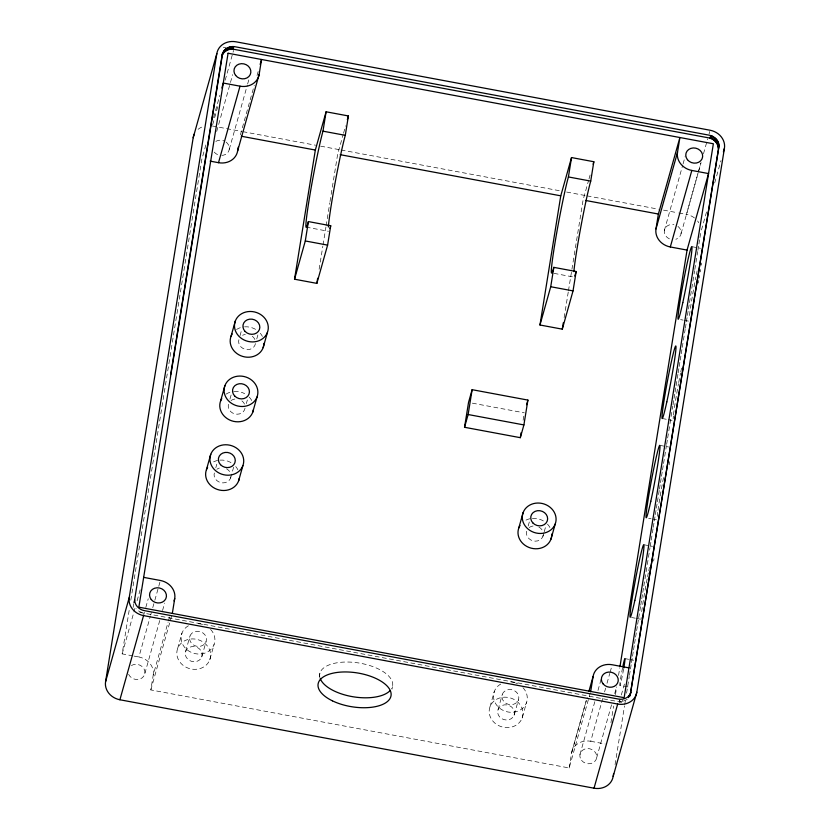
<?xml version="1.0" encoding="UTF-8"?>
<svg xmlns="http://www.w3.org/2000/svg" width="830" height="830" viewBox="0 0 830 830"><rect width="100%" height="100%" fill="white"/><g stroke="black" fill="none" stroke-linecap="round" stroke-linejoin="round"><path stroke-width="0.62" stroke-dasharray="4.15 3.11" d="M132.914 655.887L122.155 653.874L129.563 607.892M130.798 600.235L201.773 159.568L206.629 142.293M590.327 692.677L569.173 767.958L150.821 689.927L153.228 675.029L168.137 621.961M319.114 269.314L322.818 246.292M323.026 245.006L325.91 227.109M326.117 225.822L329.821 202.811M330.029 201.524L337.654 154.214L343.205 134.46M319.311 676.875L319.913 673.151M392.03 689.159L392.424 686.68M523.118 420.291L523.917 415.332M564.13 317.641L568.249 292.067M568.457 290.791L583.085 199.989L588.636 180.245M569.173 767.958L571.569 753.059L587.184 697.522M610.942 722.681L613.609 706.081M615.466 694.586L616.7 686.918M618.547 675.423L619.782 667.756M615.061 764.627L624.513 705.936M624.72 704.66L625.332 700.831M626.567 693.175L629.244 676.585M629.451 675.309L630.271 670.204M630.478 668.928L631.298 663.824M631.505 662.548L632.325 657.443M632.533 656.167L633.352 651.062M633.56 649.786L634.379 644.692M634.587 643.416L635.407 638.312M635.614 637.035L636.434 631.931M636.641 630.655L637.461 625.55M637.668 624.274L638.488 619.17M638.695 617.894L640.542 606.408M640.75 605.132L641.569 600.028M641.777 598.752L642.596 593.647M642.804 592.371L643.624 587.267M643.831 585.99L649.994 547.717M650.201 546.441L651.021 541.336M651.228 540.06L653.075 528.575M653.283 527.299L654.102 522.195M654.31 520.918L655.14 515.814M655.337 514.538L656.167 509.423M656.364 508.147L657.194 503.042M657.402 501.766L659.248 490.281M659.456 489.005L660.275 483.9M660.483 482.624L661.303 477.509M661.51 476.233L662.33 471.129M662.537 469.853L663.357 464.748M663.564 463.472L666.438 445.606M666.646 444.33L667.476 439.215M667.673 437.939L672.819 406.026M673.026 404.75L673.846 399.645M674.053 398.369L674.873 393.264M675.081 391.988L675.9 386.884M676.108 385.608L677.954 374.123M678.162 372.846L678.982 367.732M679.189 366.455L680.009 361.351M680.216 360.075L681.036 354.97M681.243 353.694L682.063 348.59M682.27 347.314L685.155 329.437M685.362 328.161L686.182 323.057M686.389 321.781L687.209 316.676M687.416 315.4L688.236 310.296M688.443 309.019L689.263 303.915M689.471 302.639L694.606 270.725M694.814 269.449L697.688 251.573M697.895 250.297L698.725 245.192M698.922 243.916L699.752 238.812M699.949 237.536L700.779 232.431M133.122 607.404L133.755 603.711M213.559 117.611L219.805 95.398M212.667 124.728L217.885 106.157M225.189 80.168L233.541 50.464M216.703 131.42L232.659 74.648M229.267 149.348L247.309 85.168M247.651 83.934L249.394 77.771M240.389 134.771L254.26 85.407M257.041 75.53L258.421 70.592M122.155 653.874L134.989 608.214M137.075 600.816L140.197 589.705M143.735 614.812L144.43 612.343M145.81 607.404L148.238 598.762M153.228 675.029A17.046 15.075 15.7 0 0 138.89 656.997L150.334 616.275M150.687 615.04L151.382 612.571M152.762 607.633L154.505 601.47M154.847 600.235L160.398 580.481M144.856 673.462L160.47 617.935M162.545 610.527L164.631 603.12M240.036 335.642L241.696 329.759M229.972 399.043L231.29 394.343M168.49 620.726L169.528 617.022M150.821 689.927L171.986 614.646M215.81 467.747L216.806 464.219M256.761 338.951L258.089 334.241M246.365 403.536L247.35 399.998M177.651 648.469L181.957 633.166M230.553 478.122L234.195 465.174M185.681 651.301L189.987 635.998M343.547 133.225L345.633 125.828M201.752 656.966A8.518 7.532 15.7 0 0 191.979 646.601A8.518 7.532 15.7 0 0 187.424 658.844A8.518 7.532 15.7 0 0 201.752 656.966L206.048 641.663A8.518 7.532 15.7 0 0 196.285 631.298A8.518 7.532 15.7 0 0 191.72 643.541A8.518 7.532 15.7 0 0 206.048 641.663M209.782 659.798A17.046 15.075 15.7 0 0 190.246 639.059A17.046 15.075 15.7 0 0 181.127 663.543A17.046 15.075 15.7 0 0 209.782 659.798L214.078 644.495M588.978 179.01L590.369 174.072M528.181 526.013L529.499 521.302M490.011 706.755L494.317 691.452M542.924 536.388L543.909 532.85M544.241 531.677L545.901 525.795M498.052 709.567L502.358 694.264M514.112 715.232A8.518 7.532 15.7 0 0 504.35 704.867A8.518 7.532 15.7 0 0 499.785 717.099A8.518 7.532 15.7 0 0 514.112 715.232L518.418 699.929A8.518 7.532 15.7 0 0 508.655 689.564A8.518 7.532 15.7 0 0 504.09 701.796A8.518 7.532 15.7 0 0 518.418 699.929M522.153 718.033A17.046 15.075 15.7 0 0 502.586 697.325A17.046 15.075 15.7 0 0 493.508 721.83A17.046 15.075 15.7 0 0 522.153 718.033L526.459 702.74M664.353 230.501L682.737 165.087M683.09 163.863L685.165 156.455M694.492 217.958A17.046 15.075 15.7 0 0 686.441 214.399L697.926 173.553M698.269 172.318L701.06 162.421M703.487 153.757L707.668 138.9M709.059 133.952L709.754 131.472M681.088 233.624L700.862 163.282M701.475 229.952L706.693 211.391M714.692 182.922L720.959 160.636M572.026 751.14L586.25 700.541M579.942 754.615L595.546 699.088M597.974 690.446L601.096 679.334M571.569 753.059A17.046 15.075 15.7 0 1 590.711 741.273L602.85 698.082M604.582 691.909L605.62 688.205M607.01 683.277L609.78 673.4M610.133 672.165L611.866 665.992M596.677 757.738L612.281 702.201M614.708 693.569L616.441 687.396M619.958 699.254L619.242 701.807L139.772 612.395M619.232 702.439L619.927 699.97M621.317 695.032L624.44 683.92M621.66 702.273L619.242 701.807L620.716 701.817L621.193 700.115M620.716 701.817L622.158 701.661L622.635 699.96M627.241 699.379L622.158 701.661M212.314 125.963L241.634 131.431M242.9 131.669L315.556 145.219M320.65 146.173L339.771 149.742M341.047 149.981L560.26 190.869M566.641 192.052L585.752 195.621M587.028 195.859L658.408 209.17M663.502 210.125L677.519 212.739M678.795 212.978L686.441 214.399M691.815 246.666L700.489 248.284M306.125 227.13L328.441 231.29M554.035 273.371L573.872 277.075M680.621 319.633L683.1 320.1M684.345 320.328L689.305 321.252M662.153 418.496L667.113 419.42M668.347 419.648L672.061 420.343M472.343 403.152L524.321 412.842M659.819 445.347L668.492 446.965M648.624 518.314L651.104 518.781M652.349 519.009L657.298 519.933M624.938 658.615L628.663 659.3M629.897 659.539L633.622 660.234M622.562 667.891A13.633 0.643 -79.4 0 0 619.896 685.383L629.814 687.23M134.107 656.105L138.89 656.997M590.711 741.273L605.049 743.95M643.79 544.719L652.505 546.379M631.537 617.489L635.24 618.194M636.475 618.423L641.403 619.367M223.301 47.237L225.719 47.715M142.2 612.82L138.278 610.807L136.224 608.795M131.42 665.536A8.518 7.532 15.7 0 1 143.673 668.306A8.518 7.532 15.7 0 1 140.301 678.899A8.518 7.532 15.7 0 1 128.64 674.282M226.123 142.117A8.518 7.532 15.7 0 1 229.038 150.303A8.518 7.532 15.7 0 1 221.911 155.386M217.574 154.577A8.518 7.532 15.7 0 1 214.14 151.952M215.831 141.411A8.518 7.532 15.7 0 1 224.225 140.986M677.944 226.383A8.518 7.532 15.7 0 1 675.869 239.289M669.395 238.853A8.518 7.532 15.7 0 1 664.581 229.537A8.518 7.532 15.7 0 1 673.918 224.608M213.601 461.864A17.046 15.075 15.7 0 1 219.058 460.214M220.023 460.121A17.046 15.075 15.7 0 1 232.182 463.368M235.751 466.585A17.046 15.075 15.7 0 1 237.826 469.707M525.971 520.13A17.046 15.075 15.7 0 1 531.418 518.48M532.383 518.377A17.046 15.075 15.7 0 1 544.542 521.634M547.478 524.145A17.046 15.075 15.7 0 1 550.186 527.973M226.154 394.094A17.046 15.075 15.7 0 1 233.209 391.511M234.174 391.418A17.046 15.075 15.7 0 1 244.653 393.648M249.27 397.176A17.046 15.075 15.7 0 1 251.978 401.004M236.55 329.51A17.046 15.075 15.7 0 1 243.615 326.927M244.58 326.833A17.046 15.075 15.7 0 1 256.74 330.091M260.309 333.307A17.046 15.075 15.7 0 1 262.384 336.42M230.885 476.845A8.518 7.532 15.7 0 1 220.593 482.572A8.518 7.532 15.7 0 1 214.493 472.457M216.879 469.303A8.518 7.532 15.7 0 1 219.379 468.058M226.507 468.815A8.518 7.532 15.7 0 1 230.367 472.913M245.047 408.153A8.518 7.532 15.7 0 1 234.755 413.88A8.518 7.532 15.7 0 1 228.644 403.754M231.041 400.6A8.518 7.532 15.7 0 1 234.942 399.054M241.904 400.911A8.518 7.532 15.7 0 1 244.518 404.21M543.256 535.111A8.518 7.532 15.7 0 1 532.964 540.838A8.518 7.532 15.7 0 1 526.853 530.723M529.25 527.569A8.518 7.532 15.7 0 1 533.151 526.013M538.878 527.081A8.518 7.532 15.7 0 1 542.737 531.179M255.443 343.568A8.518 7.532 15.7 0 1 245.151 349.295A8.518 7.532 15.7 0 1 239.05 339.169M242.619 335.289A8.518 7.532 15.7 0 1 245.348 334.469M252.299 336.326A8.518 7.532 15.7 0 1 254.924 339.626M210.613 629.42A17.046 15.075 15.7 0 1 208.548 651.332A17.046 15.075 15.7 0 1 184.198 646.788A17.046 15.075 15.7 0 1 189.105 625.405M198.463 623.662A17.046 15.075 15.7 0 1 205.114 625.447M522.962 687.665A17.046 15.075 15.7 0 1 520.929 709.577A17.046 15.075 15.7 0 1 496.579 705.075A17.046 15.075 15.7 0 1 501.445 683.681M510.803 681.928A17.046 15.075 15.7 0 1 514.683 682.644M515.627 682.955A17.046 15.075 15.7 0 1 517.464 683.702M669.634 461.75A36.925 1.743 -79.4 0 1 669.146 464.893M657.298 516.26A36.925 1.743 -79.4 0 1 657.713 512.349M657.983 510.305A36.925 1.743 -79.4 0 1 663.907 475.621M653.988 558.642A36.925 1.743 -79.4 0 1 653.635 561.007M641.185 618.941A36.925 1.743 -79.4 0 1 641.165 617.489M641.715 611.689A36.925 1.743 -79.4 0 1 647.12 579.05M647.587 576.611A36.925 1.743 -79.4 0 1 648.303 573.011M648.77 570.677A36.925 1.743 -79.4 0 1 649.475 567.264M701.63 263.069A36.925 1.743 -79.4 0 1 701.309 265.133M700.613 269.553A36.925 1.743 -79.4 0 1 700.23 271.887M699.617 275.498A36.925 1.743 -79.4 0 1 699.182 277.967M698.736 280.467A36.925 1.743 -79.4 0 1 698.279 282.988M689.502 315.504A36.925 1.743 -79.4 0 1 695.913 276.94M696.391 274.491A36.925 1.743 -79.4 0 1 697.127 270.922M697.574 220.977A17.046 15.075 15.7 0 1 698.777 222.71M198.1 129.324A17.046 15.075 15.7 0 1 203.63 126.399M673.172 418.88A36.925 1.743 -79.4 0 1 673.379 416.038M673.504 414.824A36.925 1.743 -79.4 0 1 678.484 383.709M678.701 382.526A36.925 1.743 -79.4 0 1 680.517 373.21M680.776 371.933A36.925 1.743 -79.4 0 1 681.554 368.178M623.579 669.167A13.633 0.643 -79.4 0 1 619.896 685.383M319.944 677.674A36.925 17.129 9.1 0 1 358.446 662.931A36.925 17.129 9.1 0 1 391.511 688.786M581.539 760.342A8.518 7.532 15.7 0 0 596.075 759.616A8.518 7.532 15.7 0 0 587.298 748.577A8.518 7.532 15.7 0 0 581.539 760.342"/><path stroke-width="1.25" d="M630.935 692.49C629.348 697.563 623.475 700.105 618.485 699.067L144.358 610.631C138.818 609.728 133.869 604.427 134.802 598.617L222.419 54.624C223.291 48.846 229.765 45.577 235.17 46.771L709.297 135.207C714.838 136.11 719.797 141.411 718.853 147.221L630.219 695.042L718.967 145.904M712.451 138.569L232.981 49.136C228.395 48.742 223.426 51.346 222.004 55.89L222.378 53.421M105.566 681.741L193.183 137.749L216.838 53.587A17.046 15.075 15.7 0 1 235.969 41.801L710.096 130.237A17.046 15.075 15.7 0 1 724.434 148.259L636.817 692.251L613.163 776.413A17.046 15.075 15.7 0 1 594.031 788.199L119.904 699.763A17.046 15.075 15.7 0 1 105.566 681.741L129.221 597.569L216.838 53.587M170.669 374.631L221.797 57.177M210.135 161.124L218.508 162.69A17.046 15.075 15.7 0 0 237.639 150.904L238.241 147.18M172.329 613.412L174.736 598.513A17.046 15.075 15.7 0 0 160.398 580.481L143.663 577.369M237.639 150.904L259.147 74.389L261.543 59.49L260.153 64.429M326.097 111.791L322.974 131.171A51.688 2.438 -79.4 0 0 309.165 199.584A51.688 2.438 -79.4 0 0 308.407 221.579L330.724 225.75L327.601 245.12L316.853 283.372L294.536 279.212L315.338 150.043L326.097 111.791L348.403 115.951L345.29 135.332A51.688 2.438 -79.4 0 0 335.247 182.029A51.688 2.438 -79.4 0 0 328.348 227.026M294.536 279.212L305.295 240.959L308.407 221.579M316.853 283.372L317.672 278.257M464.541 427.284L468.535 402.436L472.125 389.685L527.901 400.091L523.906 424.929L520.317 437.68L464.541 427.284L468.12 414.523L472.125 389.685M520.317 437.68L521.115 432.721M571.528 157.565L568.405 176.946A51.688 2.438 -79.4 0 0 554.596 245.358A51.688 2.438 -79.4 0 0 553.838 267.364L576.155 271.524L573.032 290.894L562.284 329.157L539.967 324.997L560.769 195.828L571.528 157.565L593.834 161.736L590.721 181.106A51.688 2.438 -79.4 0 0 580.927 226.466A51.688 2.438 -79.4 0 0 573.883 271.659M539.967 324.997L550.726 286.734L553.838 267.364M562.284 329.157L563.311 322.766M655.99 228.935L658.387 214.036L679.895 137.521L677.498 152.429L655.99 228.935A17.046 15.075 15.7 0 0 670.318 246.967L687.053 250.089L708.561 173.574L691.826 170.451A17.046 15.075 15.7 0 1 677.498 152.429M590.68 691.442L593.077 676.543A17.046 15.075 15.7 0 1 612.218 664.757L628.943 667.88M619.989 666.48L687.053 250.089M613.163 776.413L613.619 773.56M222.004 55.89L223.208 52.124M223.156 53.525L223.882 50.983M223.996 52.487L224.712 49.935M224.982 51.553L225.698 49.001M226.102 50.755L226.818 48.202M227.337 50.101L228.053 47.559M228.665 49.613L229.381 47.061M230.066 49.281L230.782 46.729M231.518 49.115L232.234 46.563M221.89 87.99L223.28 83.052L240.015 86.175A17.046 15.075 15.7 0 0 259.147 74.389M233.707 46.584L232.981 49.136L230.564 48.659M218.508 162.69L240.015 86.175M133.972 602.476L134.688 599.924M119.904 699.763L143.559 615.601A17.046 15.075 15.7 0 1 129.221 597.569M231.02 336.347L235.315 321.044M220.614 400.921L224.92 385.618M206.463 469.624L210.758 454.321M174.041 600.982L174.736 598.513M263.141 347.666L267.447 332.363A17.046 15.075 15.7 0 0 247.911 311.624A17.046 15.075 15.7 0 0 238.781 336.108A17.046 15.075 15.7 0 0 267.447 332.363M252.735 412.251L257.041 396.948A17.046 15.075 15.7 0 0 237.515 376.208A17.046 15.075 15.7 0 0 228.385 400.693A17.046 15.075 15.7 0 0 257.041 396.948M238.584 480.954L242.889 465.651A17.046 15.075 15.7 0 0 223.353 444.911A17.046 15.075 15.7 0 0 214.223 469.396A17.046 15.075 15.7 0 0 242.889 465.651M347.365 119.655L348.403 115.951M593.139 164.205L593.834 161.736M526.604 404.729L527.901 400.091M518.823 527.89L523.128 512.587M550.954 539.22L555.249 523.917A17.046 15.075 15.7 0 0 535.724 503.177A17.046 15.075 15.7 0 0 526.594 527.662A17.046 15.075 15.7 0 0 555.249 523.917M670.318 246.967L691.826 170.451M710.739 135.56L710.013 138.143C714.505 139.482 718.303 143.652 718.24 148.487M711.403 138.662L712.13 136.079M712.721 139.336L713.447 136.753M713.935 140.156L714.661 137.573M715.035 141.1L715.761 138.527M716 142.169L716.715 139.585M716.798 143.32L717.525 140.747M717.442 144.555L718.158 141.972M717.898 145.841L718.624 143.258M718.168 147.159L718.894 144.576M723.387 151.973L724.434 148.259M588.916 691.349L593.077 676.543M594.031 788.199L617.686 704.037A17.046 15.075 15.7 0 0 636.817 692.251M628.466 697.605L628.943 695.903M629.306 696.557L629.783 694.855M629.731 696.266L630.447 693.714M322.974 131.171L345.29 135.332M568.405 176.946L590.721 181.106M241.291 136.234L315.338 150.043M340.186 154.681L560.769 195.828M585.596 200.455L658.387 214.036M305.295 240.959L327.601 245.12M550.726 286.734L573.032 290.894M468.12 414.523L523.906 424.929M143.559 615.601L617.686 704.037M239.258 478.412A17.046 15.075 15.7 0 1 217.253 489.42A17.046 15.075 15.7 0 1 207.614 467.259M551.784 534.043A17.046 15.075 15.7 0 1 531.034 548.132A17.046 15.075 15.7 0 1 519.985 525.525M253.409 409.709A17.046 15.075 15.7 0 1 231.404 420.727A17.046 15.075 15.7 0 1 221.776 398.556M263.982 343.371A17.046 15.075 15.7 0 1 242.754 356.444A17.046 15.075 15.7 0 1 232.172 333.971M193.183 137.749A17.046 15.075 15.7 0 1 194.376 133.993M622.78 666.801A13.633 0.643 -79.4 0 1 624.938 658.615A13.633 0.643 -79.4 0 1 623.776 668.046M389.986 690.736A36.925 17.129 9.1 0 1 352.449 696.661A36.925 17.129 9.1 0 1 320.245 678.598M330.724 225.75A51.688 2.438 -79.4 0 1 329.935 228.385M576.155 271.524A51.688 2.438 -79.4 0 1 574.713 275.985M228.074 53.245L138.859 607.176L624.15 697.688L713.364 143.766L228.074 53.245M151.236 599.551A8.518 7.532 15.7 0 0 165.772 598.824A8.518 7.532 15.7 0 0 156.995 587.785A8.518 7.532 15.7 0 0 151.236 599.551M235.647 75.437A8.518 7.532 15.7 0 0 250.183 74.71A8.518 7.532 15.7 0 0 241.406 63.671A8.518 7.532 15.7 0 0 235.647 75.437M687.458 159.713A8.518 7.532 15.7 0 0 701.993 158.987A8.518 7.532 15.7 0 0 693.216 147.948A8.518 7.532 15.7 0 0 687.458 159.713M603.047 683.827A8.518 7.532 15.7 0 0 617.582 683.1A8.518 7.532 15.7 0 0 608.805 672.061A8.518 7.532 15.7 0 0 603.047 683.827M220.521 464.696A8.518 7.532 15.7 0 0 234.859 462.818A8.518 7.532 15.7 0 0 225.086 452.454A8.518 7.532 15.7 0 0 220.521 464.696M234.683 395.993A8.518 7.532 15.7 0 0 249.01 394.115A8.518 7.532 15.7 0 0 239.248 383.751A8.518 7.532 15.7 0 0 234.683 395.993M245.078 331.409A8.518 7.532 15.7 0 0 259.417 329.531A8.518 7.532 15.7 0 0 249.643 319.166A8.518 7.532 15.7 0 0 245.078 331.409M532.891 522.952A8.518 7.532 15.7 0 0 547.219 521.084A8.518 7.532 15.7 0 0 537.456 510.709A8.518 7.532 15.7 0 0 532.891 522.952M682.81 302.597A36.925 1.743 -79.4 0 0 691.815 246.666A36.925 1.743 -79.4 0 0 680.32 299.495A36.925 1.743 -79.4 0 0 682.81 302.597M650.803 501.279A36.925 1.743 -79.4 0 0 659.819 445.347A36.925 1.743 -79.4 0 0 648.323 498.176A36.925 1.743 -79.4 0 0 650.803 501.279M634.857 600.38A36.925 1.743 -79.4 0 0 643.79 544.719A36.925 1.743 -79.4 0 0 632.263 597.859A36.925 1.743 -79.4 0 0 634.857 600.38M666.812 401.917A36.925 1.743 -79.4 0 0 675.817 345.986A36.925 1.743 -79.4 0 0 664.322 398.815A36.925 1.743 -79.4 0 0 666.812 401.917M332.405 700.831A36.925 17.129 9.1 0 0 390.826 696.619A36.925 17.129 9.1 0 0 340.476 672.113A36.925 17.129 9.1 0 0 332.405 700.831"/></g></svg>
